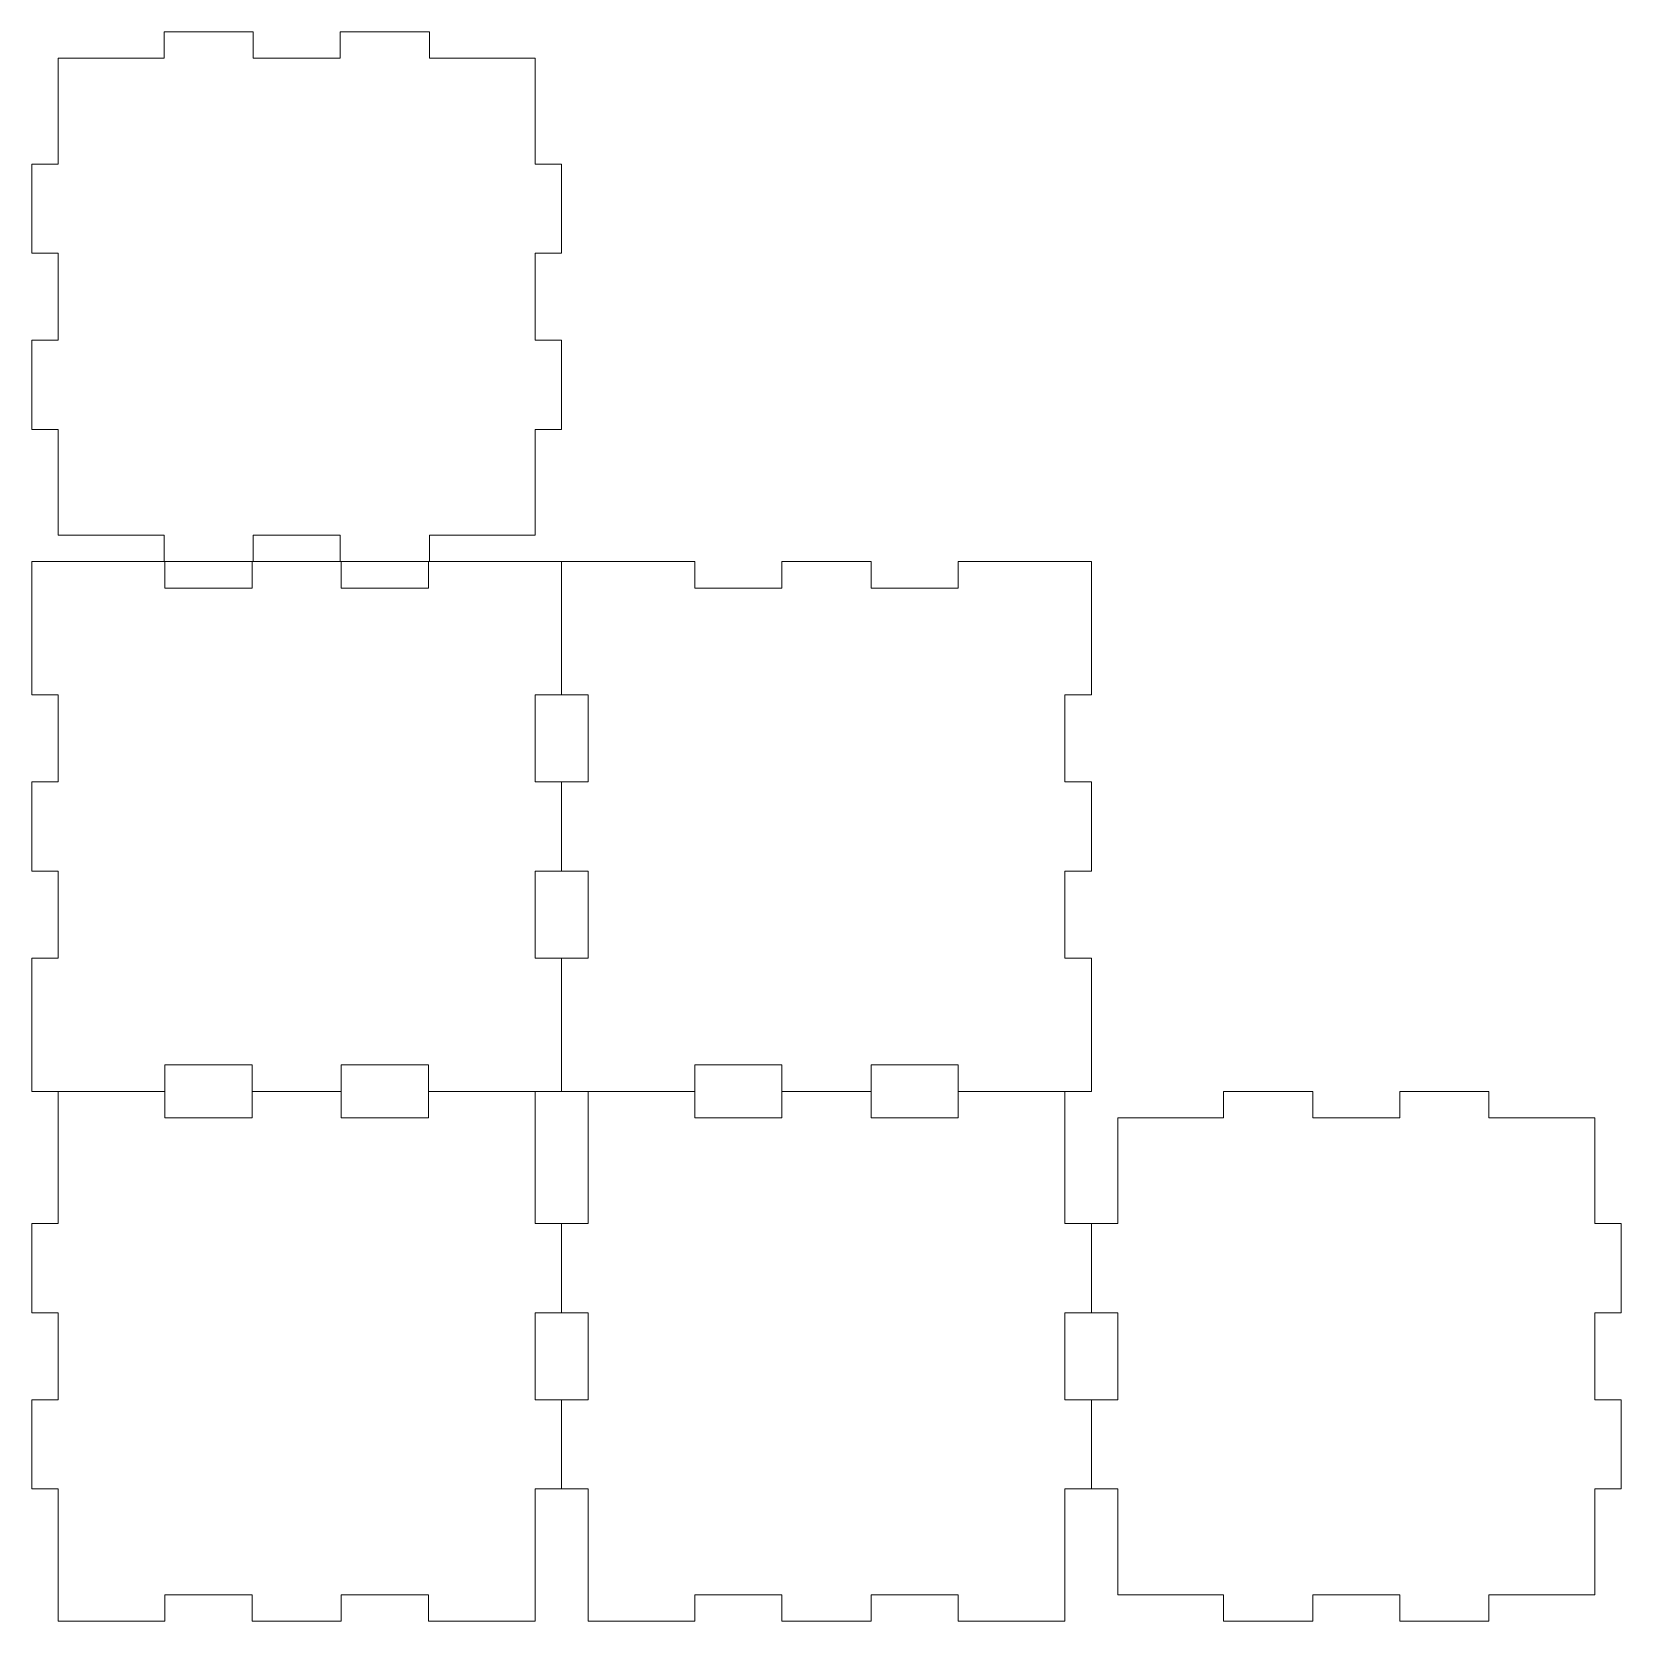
# Model space of a CAD drawing. Header units: millimetres. Extents: x 0 to 180, y 0 to 180.
import ezdxf

# ---------------------------------------------------------------- set-up
doc = ezdxf.new("R2010")
doc.units = ezdxf.units.MM
doc.layers.get('0').update_dxf_attribs({"lineweight": 0})

msp = doc.modelspace()

# ---------------------------------------------------------------- linework, layer by layer
for p, q in [((15.03, 180.3), (15, 180.27)), ((25.07, 180.3), (15.03, 180.3)), ((25.1, 180.27), (25.07, 180.3)), ((35.03, 180.3), (35, 180.27)), ((45.07, 180.3), (35.03, 180.3)), ((45.1, 180.27), (45.07, 180.3)), ((15, 180.27), (15, 177.3)), ((25.1, 177.3), (25.1, 180.27)), ((35, 180.27), (35, 177.3)), ((45.1, 177.3), (45.1, 180.27)), ((3.03, 177.3), (3, 177.27)), ((3, 177.27), (3, 165.3)), ((15, 177.3), (3.03, 177.3)), ((35, 177.3), (25.1, 177.3)), ((57.07, 177.3), (45.1, 177.3)), ((57.1, 177.27), (57.07, 177.3)), ((57.1, 165.3), (57.1, 177.27)), ((0.03, 165.3), (0, 165.27)), ((0, 165.27), (0, 155.23)), ((3, 165.3), (0.03, 165.3)), ((60.07, 165.3), (57.1, 165.3)), ((60.1, 165.27), (60.07, 165.3)), ((60.1, 155.23), (60.1, 165.27)), ((0, 155.23), (0.03, 155.2)), ((0.03, 155.2), (3, 155.2)), ((3, 155.2), (3, 145.3)), ((57.1, 145.3), (57.1, 155.2)), ((57.1, 155.2), (60.07, 155.2)), ((60.07, 155.2), (60.1, 155.23)), ((0.03, 145.3), (0, 145.27)), ((0, 145.27), (0, 135.23)), ((3, 145.3), (0.03, 145.3)), ((60.07, 145.3), (57.1, 145.3)), ((60.1, 145.27), (60.07, 145.3)), ((60.1, 135.23), (60.1, 145.27)), ((0, 135.23), (0.03, 135.2)), ((60.07, 135.2), (60.1, 135.23)), ((0.03, 135.2), (3, 135.2)), ((3, 135.2), (3, 123.23)), ((57.1, 123.23), (57.1, 135.2)), ((57.1, 135.2), (60.07, 135.2)), ((3, 123.23), (3.03, 123.2)), ((3.03, 123.2), (15, 123.2)), ((15, 123.2), (15, 120.23)), ((25.1, 120.23), (25.1, 123.2)), ((25.1, 123.2), (35, 123.2)), ((35, 123.2), (35, 120.23)), ((45.1, 120.23), (45.1, 123.2)), ((45.1, 123.2), (57.07, 123.2)), ((57.07, 123.2), (57.1, 123.23)), ((0.03, 120.2), (0, 120.17)), ((0, 120.17), (0, 105.13)), ((15.07, 120.2), (0.03, 120.2)), ((15, 120.23), (15.03, 120.2)), ((15.03, 120.2), (25.07, 120.2)), ((15.1, 120.17), (15.07, 120.2)), ((15.1, 117.2), (15.1, 120.17)), ((25.03, 120.2), (25, 120.17)), ((25, 120.17), (25, 117.2)), ((35.07, 120.2), (25.03, 120.2)), ((25.07, 120.2), (25.1, 120.23)), ((35, 120.23), (35.03, 120.2)), ((35.03, 120.2), (45.07, 120.2)), ((35.1, 120.17), (35.07, 120.2)), ((35.1, 117.2), (35.1, 120.17)), ((45.03, 120.2), (45, 120.17)), ((45, 120.17), (45, 117.2)), ((60.07, 120.2), (45.03, 120.2)), ((45.07, 120.2), (45.1, 120.23)), ((60.1, 120.17), (60.07, 120.2)), ((60.13, 120.2), (60.1, 120.17)), ((60.1, 105.13), (60.1, 120.17)), ((60.1, 120.17), (60.1, 105.13)), ((75.17, 120.2), (60.13, 120.2)), ((75.2, 120.17), (75.17, 120.2)), ((75.2, 117.2), (75.2, 120.17)), ((85.13, 120.2), (85.1, 120.17)), ((85.1, 120.17), (85.1, 117.2)), ((95.17, 120.2), (85.13, 120.2)), ((95.2, 120.17), (95.17, 120.2)), ((95.2, 117.2), (95.2, 120.17)), ((105.13, 120.2), (105.1, 120.17)), ((105.1, 120.17), (105.1, 117.2)), ((120.17, 120.2), (105.13, 120.2)), ((120.2, 120.17), (120.17, 120.2)), ((120.2, 105.13), (120.2, 120.17)), ((25, 117.2), (15.1, 117.2)), ((45, 117.2), (35.1, 117.2)), ((85.1, 117.2), (75.2, 117.2)), ((105.1, 117.2), (95.2, 117.2)), ((0, 105.13), (0.03, 105.1)), ((0.03, 105.1), (3, 105.1)), ((3, 105.1), (3, 95.2)), ((57.1, 95.2), (57.1, 105.1)), ((57.1, 105.1), (60.07, 105.1)), ((60.07, 105.1), (60.1, 105.13)), ((60.1, 105.13), (60.13, 105.1)), ((60.13, 105.1), (63.1, 105.1)), ((63.1, 105.1), (63.1, 95.2)), ((117.2, 95.2), (117.2, 105.1)), ((117.2, 105.1), (120.17, 105.1)), ((120.17, 105.1), (120.2, 105.13)), ((0.03, 95.2), (0, 95.17)), ((0, 95.17), (0, 85.13)), ((3, 95.2), (0.03, 95.2)), ((60.07, 95.2), (57.1, 95.2)), ((60.1, 95.17), (60.07, 95.2)), ((60.13, 95.2), (60.1, 95.17)), ((60.1, 85.13), (60.1, 95.17)), ((60.1, 95.17), (60.1, 85.13)), ((63.1, 95.2), (60.13, 95.2)), ((120.17, 95.2), (117.2, 95.2)), ((120.2, 95.17), (120.17, 95.2)), ((120.2, 85.13), (120.2, 95.17)), ((0, 85.13), (0.03, 85.1)), ((0.03, 85.1), (3, 85.1)), ((3, 85.1), (3, 75.2)), ((57.1, 75.2), (57.1, 85.1)), ((57.1, 85.1), (60.07, 85.1)), ((60.07, 85.1), (60.1, 85.13)), ((60.1, 85.13), (60.13, 85.1)), ((60.13, 85.1), (63.1, 85.1)), ((63.1, 85.1), (63.1, 75.2)), ((117.2, 75.2), (117.2, 85.1)), ((117.2, 85.1), (120.17, 85.1)), ((120.17, 85.1), (120.2, 85.13)), ((0.03, 75.2), (0, 75.17)), ((0, 75.17), (0, 60.13)), ((3, 75.2), (0.03, 75.2)), ((60.07, 75.2), (57.1, 75.2)), ((60.1, 75.17), (60.07, 75.2)), ((60.13, 75.2), (60.1, 75.17)), ((60.1, 60.13), (60.1, 75.17)), ((60.1, 75.17), (60.1, 60.13)), ((63.1, 75.2), (60.13, 75.2)), ((120.17, 75.2), (117.2, 75.2)), ((120.2, 75.17), (120.17, 75.2)), ((120.2, 60.13), (120.2, 75.17)), ((15.1, 60.13), (15.1, 63.1)), ((15.1, 63.1), (25, 63.1)), ((25, 63.1), (25, 60.13)), ((35.1, 60.13), (35.1, 63.1)), ((35.1, 63.1), (45, 63.1)), ((45, 63.1), (45, 60.13)), ((75.2, 60.13), (75.2, 63.1)), ((75.2, 63.1), (85.1, 63.1)), ((85.1, 63.1), (85.1, 60.13)), ((95.2, 60.13), (95.2, 63.1)), ((95.2, 63.1), (105.1, 63.1)), ((105.1, 63.1), (105.1, 60.13)), ((0, 60.13), (0.03, 60.1)), ((0.03, 60.1), (15.07, 60.1)), ((3.03, 60.1), (3, 60.07)), ((3, 60.07), (3, 45.1)), ((15.07, 60.1), (3.03, 60.1)), ((15.07, 60.1), (15.1, 60.13)), ((15.1, 60.07), (15.07, 60.1)), ((15.1, 57.1), (15.1, 60.07)), ((25, 60.13), (25.03, 60.1)), ((25.03, 60.1), (25, 60.07)), ((25, 60.07), (25, 57.1)), ((35.07, 60.1), (25.03, 60.1)), ((25.03, 60.1), (35.07, 60.1)), ((35.07, 60.1), (35.1, 60.13)), ((35.1, 60.07), (35.07, 60.1)), ((35.1, 57.1), (35.1, 60.07)), ((45, 60.13), (45.03, 60.1)), ((45.03, 60.1), (45, 60.07)), ((45, 60.07), (45, 57.1)), ((57.07, 60.1), (45.03, 60.1)), ((45.03, 60.1), (60.07, 60.1)), ((57.1, 60.07), (57.07, 60.1)), ((57.1, 45.1), (57.1, 60.07)), ((60.07, 60.1), (60.1, 60.13)), ((60.1, 60.13), (60.13, 60.1)), ((60.13, 60.1), (75.17, 60.1)), ((63.13, 60.1), (63.1, 60.07)), ((63.1, 60.07), (63.1, 45.1)), ((75.17, 60.1), (63.13, 60.1)), ((75.17, 60.1), (75.2, 60.13)), ((75.2, 60.07), (75.17, 60.1)), ((75.2, 57.1), (75.2, 60.07)), ((85.1, 60.13), (85.13, 60.1)), ((85.13, 60.1), (85.1, 60.07)), ((85.1, 60.07), (85.1, 57.1)), ((95.17, 60.1), (85.13, 60.1)), ((85.13, 60.1), (95.17, 60.1)), ((95.17, 60.1), (95.2, 60.13)), ((95.2, 60.07), (95.17, 60.1)), ((95.2, 57.1), (95.2, 60.07)), ((105.1, 60.13), (105.13, 60.1)), ((105.13, 60.1), (105.1, 60.07)), ((105.1, 60.07), (105.1, 57.1)), ((117.17, 60.1), (105.13, 60.1)), ((105.13, 60.1), (120.17, 60.1)), ((117.2, 60.07), (117.17, 60.1)), ((117.2, 45.1), (117.2, 60.07)), ((120.17, 60.1), (120.2, 60.13)), ((135.23, 60.1), (135.2, 60.07)), ((135.2, 60.07), (135.2, 57.1)), ((145.27, 60.1), (135.23, 60.1)), ((145.3, 60.07), (145.27, 60.1)), ((145.3, 57.1), (145.3, 60.07)), ((155.23, 60.1), (155.2, 60.07)), ((155.2, 60.07), (155.2, 57.1)), ((165.27, 60.1), (155.23, 60.1)), ((165.3, 60.07), (165.27, 60.1)), ((165.3, 57.1), (165.3, 60.07)), ((25, 57.1), (15.1, 57.1)), ((45, 57.1), (35.1, 57.1)), ((85.1, 57.1), (75.2, 57.1)), ((105.1, 57.1), (95.2, 57.1)), ((123.23, 57.1), (123.2, 57.07)), ((123.2, 57.07), (123.2, 45.1)), ((135.2, 57.1), (123.23, 57.1)), ((155.2, 57.1), (145.3, 57.1)), ((177.27, 57.1), (165.3, 57.1)), ((177.3, 57.07), (177.27, 57.1)), ((177.3, 45.1), (177.3, 57.07)), ((0.03, 45.1), (0, 45.07)), ((3, 45.1), (0.03, 45.1)), ((60.07, 45.1), (57.1, 45.1)), ((60.1, 45.07), (60.07, 45.1)), ((60.13, 45.1), (60.1, 45.07)), ((63.1, 45.1), (60.13, 45.1)), ((120.17, 45.1), (117.2, 45.1)), ((120.2, 45.07), (120.17, 45.1)), ((120.23, 45.1), (120.2, 45.07)), ((123.2, 45.1), (120.23, 45.1)), ((180.27, 45.1), (177.3, 45.1)), ((180.3, 45.07), (180.27, 45.1)), ((0, 45.07), (0, 35.03)), ((60.1, 35.03), (60.1, 45.07)), ((60.1, 45.07), (60.1, 35.03)), ((120.2, 35.03), (120.2, 45.07)), ((120.2, 45.07), (120.2, 35.03)), ((180.3, 35.03), (180.3, 45.07)), ((0, 35.03), (0.03, 35)), ((0.03, 35), (3, 35)), ((3, 35), (3, 25.1)), ((57.1, 25.1), (57.1, 35)), ((57.1, 35), (60.07, 35)), ((60.07, 35), (60.1, 35.03)), ((60.1, 35.03), (60.13, 35)), ((60.13, 35), (63.1, 35)), ((63.1, 35), (63.1, 25.1)), ((117.2, 25.1), (117.2, 35)), ((117.2, 35), (120.17, 35)), ((120.17, 35), (120.2, 35.03)), ((120.2, 35.03), (120.23, 35)), ((120.23, 35), (123.2, 35)), ((123.2, 35), (123.2, 25.1)), ((177.3, 25.1), (177.3, 35)), ((177.3, 35), (180.27, 35)), ((180.27, 35), (180.3, 35.03)), ((0.03, 25.1), (0, 25.07)), ((0, 25.07), (0, 15.03)), ((3, 25.1), (0.03, 25.1)), ((60.07, 25.1), (57.1, 25.1)), ((60.1, 25.07), (60.07, 25.1)), ((60.13, 25.1), (60.1, 25.07)), ((60.1, 15.03), (60.1, 25.07)), ((60.1, 25.07), (60.1, 15.03)), ((63.1, 25.1), (60.13, 25.1)), ((120.17, 25.1), (117.2, 25.1)), ((120.2, 25.07), (120.17, 25.1)), ((120.23, 25.1), (120.2, 25.07)), ((120.2, 15.03), (120.2, 25.07)), ((120.2, 25.07), (120.2, 15.03)), ((123.2, 25.1), (120.23, 25.1)), ((180.27, 25.1), (177.3, 25.1)), ((180.3, 25.07), (180.27, 25.1)), ((180.3, 15.03), (180.3, 25.07)), ((0, 15.03), (0.03, 15)), ((0.03, 15), (3, 15)), ((3, 15), (3, 0.03)), ((57.1, 0.03), (57.1, 15)), ((57.1, 15), (60.07, 15)), ((60.07, 15), (60.1, 15.03)), ((60.1, 15.03), (60.13, 15)), ((60.13, 15), (63.1, 15)), ((63.1, 15), (63.1, 0.03)), ((117.2, 0.03), (117.2, 15)), ((117.2, 15), (120.17, 15)), ((120.17, 15), (120.2, 15.03)), ((120.2, 15.03), (120.23, 15)), ((120.23, 15), (123.2, 15)), ((123.2, 15), (123.2, 3.03)), ((177.3, 3.03), (177.3, 15)), ((177.3, 15), (180.27, 15)), ((180.27, 15), (180.3, 15.03)), ((15.1, 0.03), (15.1, 3)), ((15.1, 3), (25, 3)), ((25, 3), (25, 0.03)), ((35.1, 0.03), (35.1, 3)), ((35.1, 3), (45, 3)), ((45, 3), (45, 0.03)), ((75.2, 0.03), (75.2, 3)), ((75.2, 3), (85.1, 3)), ((85.1, 3), (85.1, 0.03)), ((95.2, 0.03), (95.2, 3)), ((95.2, 3), (105.1, 3)), ((105.1, 3), (105.1, 0.03)), ((123.2, 3.03), (123.23, 3)), ((123.23, 3), (135.2, 3)), ((135.2, 3), (135.2, 0.03)), ((145.3, 0.03), (145.3, 3)), ((145.3, 3), (155.2, 3)), ((155.2, 3), (155.2, 0.03)), ((165.3, 0.03), (165.3, 3)), ((165.3, 3), (177.27, 3)), ((177.27, 3), (177.3, 3.03)), ((3, 0.03), (3.03, 0)), ((3.03, 0), (15.07, 0)), ((15.07, 0), (15.1, 0.03)), ((25, 0.03), (25.03, 0)), ((25.03, 0), (35.07, 0)), ((35.07, 0), (35.1, 0.03)), ((45, 0.03), (45.03, 0)), ((45.03, 0), (57.07, 0)), ((57.07, 0), (57.1, 0.03)), ((63.1, 0.03), (63.13, 0)), ((63.13, 0), (75.17, 0)), ((75.17, 0), (75.2, 0.03)), ((85.1, 0.03), (85.13, 0)), ((85.13, 0), (95.17, 0)), ((95.17, 0), (95.2, 0.03)), ((105.1, 0.03), (105.13, 0)), ((105.13, 0), (117.17, 0)), ((117.17, 0), (117.2, 0.03)), ((135.2, 0.03), (135.23, 0)), ((135.23, 0), (145.27, 0)), ((145.27, 0), (145.3, 0.03)), ((155.2, 0.03), (155.23, 0)), ((155.23, 0), (165.27, 0)), ((165.27, 0), (165.3, 0.03))]:
    msp.add_line(p, q)

doc.saveas('drawing.dxf')
